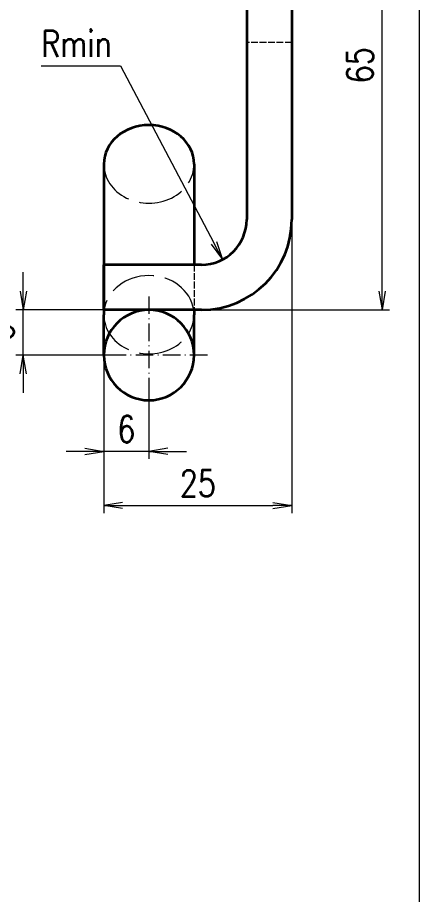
# Model space of a CAD drawing. Header units: millimetres. Extents: x 1333 to 129696, y -57210 to 105899.
# Drawn here: x 57065.6 to 57119.1, y 101160.6 to 101277.1 of the extents above; entities that cross this region are included whole.
import ezdxf

# ---------------------------------------------------------------- set-up
doc = ezdxf.new("R2010")
doc.units = ezdxf.units.MM
doc.header["$LTSCALE"] = 0.5
doc.linetypes.add('DASHDOT', pattern=[18.5, 12, -3, 0.5, -3])
doc.linetypes.add('DASHED', pattern=[15, 12, -3])
doc.layers.add('标注线', color=3, linetype='Continuous', lineweight=18)
doc.styles.add('DIM', font='romans.shx', dxfattribs={"width": 0.8, "bigfont": 'bigfont.shx'})
doc.dimstyles.new('DEH 1-1$0', dxfattribs={"dimtxt": 3.5, "dimasz": 2.5, "dimexe": 1, "dimexo": 0.625, "dimgap": 1.2, "dimtad": 1, "dimzin": 9, "dimdsep": 46, "dimtxsty": 'DIM', "dimblk": 'OPEN', "dimcen": 0, "dimclrd": 8, "dimclre": 8, "dimclrt": 2, "dimazin": 2, "dimtfac": 0.5, "dimtmove": 0, "dimatfit": 3, "dimldrblk": 'OPEN', "dimfxl": 0, "dimtolj": 2, "dimlwd": 18, "dimlwe": 18, "dimarcsym": 0})
doc.dimstyles.new('DEH 1-1$4', dxfattribs={"dimtxt": 3.5, "dimasz": 2.5, "dimexe": 1, "dimexo": 0.625, "dimgap": 1.2, "dimtad": 1, "dimtoh": 1, "dimdsep": 46, "dimtxsty": 'DIM', "dimblk": 'OPEN', "dimcen": 0, "dimclrd": 8, "dimclre": 8, "dimclrt": 2, "dimazin": 2, "dimtfac": 0.5, "dimtofl": 0, "dimtmove": 0, "dimatfit": 3, "dimldrblk": 'OPEN', "dimfxl": 0, "dimtolj": 2, "dimlwd": 18, "dimlwe": 18, "dimarcsym": 0})

# ---------------------------------------------------------------- blocks, each defined once
blk = doc.blocks.new('_Open')
at = {"color": 0, "linetype": 'ByBlock', "lineweight": -2}
for p, q in [((-1, 0.167), (0, 0)), ((-1, -0.167), (0, 0)), ((0, 0), (-1, 0))]:
    blk.add_line(p, q, dxfattribs=at)
blk = doc.blocks.new('*D24')
at = {"layer": 'Defpoints', "color": 0, "transparency": 16777216}
for p in [(57096.12, 101303.24), (57114.12, 101303.24), (57079.02, 101238.24)]:
    blk.add_point(p, dxfattribs=at)
at = {"layer": '标注线', "color": 8, "lineweight": 18, "transparency": 16777216}
for p, q in [((57096.75, 101303.24), (57115.12, 101303.24)), ((57114.12, 101240.74), (57114.12, 101300.74)), ((57079.65, 101238.24), (57115.12, 101238.24))]:
    blk.add_line(p, q, dxfattribs=at)
at = {"layer": '标注线', "color": 8, "lineweight": 18, "transparency": 16777216, "xscale": 2.5, "yscale": 2.5, "zscale": 2.5}
for p, rotation in [((57114.12, 101303.24), 90), ((57114.12, 101238.24), 270)]:
    blk.add_blockref('_Open', p, dxfattribs=dict(at, rotation=rotation))
at = {"layer": '标注线', "color": 2, "transparency": 16777216, "insert": (57111.17, 101270.74), "char_height": 3.5, "attachment_point": 5, "rotation": 90, "style": 'DIM'}
blk.add_mtext('\\A2;65', dxfattribs=at)
blk = doc.blocks.new('*D26')
at = {"layer": 'Defpoints', "color": 0, "transparency": 16777216}
for p in [(57102.12, 101253.8), (57077.12, 101241.24), (57102.12, 101212.26)]:
    blk.add_point(p, dxfattribs=at)
at = {"layer": '标注线', "color": 8, "lineweight": 18, "transparency": 16777216}
for p, q in [((57102.12, 101253.17), (57102.12, 101211.26)), ((57077.12, 101240.62), (57077.12, 101211.26)), ((57079.62, 101212.26), (57099.62, 101212.26))]:
    blk.add_line(p, q, dxfattribs=at)
at = {"layer": '标注线', "color": 8, "lineweight": 18, "transparency": 16777216, "xscale": 2.5, "yscale": 2.5, "zscale": 2.5, "rotation": 180}
blk.add_blockref('_Open', (57077.12, 101212.26), dxfattribs=at)
at = {"layer": '标注线', "color": 8, "lineweight": 18, "transparency": 16777216, "xscale": 2.5, "yscale": 2.5, "zscale": 2.5}
blk.add_blockref('_Open', (57102.12, 101212.26), dxfattribs=at)
at = {"layer": '标注线', "color": 2, "transparency": 16777216, "insert": (57089.62, 101215.21), "char_height": 3.5, "attachment_point": 5, "style": 'DIM'}
blk.add_mtext('\\A2;25', dxfattribs=at)
blk = doc.blocks.new('*D27')
at = {"layer": 'Defpoints', "color": 0, "transparency": 16777216}
for p in [(57090.12, 101250.24), (57092.92, 101244.94)]:
    blk.add_point(p, dxfattribs=at)
at = {"layer": '标注线', "color": 8, "lineweight": 18, "transparency": 16777216}
for p, q in [((57068.81, 101270.66), (57079.35, 101270.66)), ((57079.35, 101270.66), (57091.75, 101247.15))]:
    blk.add_line(p, q, dxfattribs=at)
at = {"layer": '标注线', "color": 8, "lineweight": 18, "transparency": 16777216, "xscale": 2.5, "yscale": 2.5, "zscale": 2.5, "rotation": 297.8193920829826}
blk.add_blockref('_Open', (57092.92, 101244.94), dxfattribs=at)
at = {"layer": '标注线', "color": 2, "transparency": 16777216, "insert": (57073.48, 101273.61), "char_height": 3.5, "attachment_point": 5, "style": 'DIM'}
blk.add_mtext('\\A2;{\\Fromans,bigfont|c134;Rmin}', dxfattribs=at)
blk = doc.blocks.new('*D28')
at = {"layer": 'Defpoints', "color": 0, "transparency": 16777216}
for p in [(57066.41, 101238.24), (57087.79, 101238.24), (57080.24, 101232.24)]:
    blk.add_point(p, dxfattribs=at)
at = {"layer": '标注线', "color": 8, "lineweight": 18, "transparency": 16777216}
for p, q in [((57066.41, 101240.74), (57066.41, 101243.24)), ((57087.17, 101238.24), (57065.41, 101238.24)), ((57066.41, 101232.24), (57066.41, 101238.24)), ((57079.61, 101232.24), (57065.41, 101232.24)), ((57066.41, 101229.74), (57066.41, 101227.24))]:
    blk.add_line(p, q, dxfattribs=at)
at = {"layer": '标注线', "color": 8, "lineweight": 18, "transparency": 16777216, "xscale": 2.5, "yscale": 2.5, "zscale": 2.5}
for p, rotation in [((57066.41, 101238.24), 270), ((57066.41, 101232.24), 90)]:
    blk.add_blockref('_Open', p, dxfattribs=dict(at, rotation=rotation))
at = {"layer": '标注线', "color": 2, "transparency": 16777216, "insert": (57063.46, 101235.24), "char_height": 3.5, "attachment_point": 5, "rotation": 90, "style": 'DIM'}
blk.add_mtext('\\A2;6', dxfattribs=at)
blk = doc.blocks.new('*D29')
at = {"layer": 'Defpoints', "color": 0, "transparency": 16777216}
for p in [(57077.12, 101241.24), (57083.12, 101228.8), (57077.12, 101219.45)]:
    blk.add_point(p, dxfattribs=at)
at = {"layer": '标注线', "color": 8, "lineweight": 18, "transparency": 16777216}
for p, q in [((57077.12, 101240.62), (57077.12, 101218.45)), ((57083.12, 101228.17), (57083.12, 101218.45)), ((57074.62, 101219.45), (57072.12, 101219.45)), ((57083.12, 101219.45), (57077.12, 101219.45)), ((57085.62, 101219.45), (57088.12, 101219.45))]:
    blk.add_line(p, q, dxfattribs=at)
at = {"layer": '标注线', "color": 8, "lineweight": 18, "transparency": 16777216, "xscale": 2.5, "yscale": 2.5, "zscale": 2.5}
blk.add_blockref('_Open', (57077.12, 101219.45), dxfattribs=at)
at = {"layer": '标注线', "color": 8, "lineweight": 18, "transparency": 16777216, "xscale": 2.5, "yscale": 2.5, "zscale": 2.5, "rotation": 180}
blk.add_blockref('_Open', (57083.12, 101219.45), dxfattribs=at)
at = {"layer": '标注线', "color": 2, "transparency": 16777216, "insert": (57080.12, 101222.4), "char_height": 3.5, "attachment_point": 5, "style": 'DIM'}
blk.add_mtext('\\A2;6', dxfattribs=at)

msp = doc.modelspace()

# ---------------------------------------------------------------- linework, layer by layer
at = {"color": 7, "lineweight": 35}
for p, q in [((57096.12, 101298.242), (57096.12, 101250.242)), ((57102.12, 101298.242), (57102.12, 101250.242)), ((57077.12, 101257.601), (57077.12, 101237.601))]:
    msp.add_line(p, q, dxfattribs=at)
at = {"color": 1, "linetype": 'DASHED', "lineweight": 13, "ltscale": 0.15}
for p, q in [((57102.12, 101273.742), (57096.12, 101273.742)), ((57102.12, 101273.742), (57096.12, 101273.742)), ((57089.12, 101244.242), (57089.12, 101238.242))]:
    msp.add_line(p, q, dxfattribs=at)
at = {"color": 7, "lineweight": 35, "ltscale": 0.333978}
msp.add_line((57089.12, 101257.601), (57089.12, 101244.242), dxfattribs=at)
at = {"color": 7, "lineweight": 35, "ltscale": 0.325}
for p, q in [((57090.12, 101244.242), (57077.12, 101244.242)), ((57090.12, 101238.242), (57077.12, 101238.242))]:
    msp.add_line(p, q, dxfattribs=at)
at = {"color": 7, "lineweight": 35, "ltscale": 0.15}
msp.add_line((57077.12, 101238.242), (57077.12, 101244.242), dxfattribs=at)
at = {"color": 2, "linetype": 'DASHDOT', "lineweight": 13, "ltscale": 0.389999}
for p, q in [((57083.12, 101240.042), (57083.12, 101224.442)), ((57090.92, 101232.242), (57075.32, 101232.242))]:
    msp.add_line(p, q, dxfattribs=at)
at = {"color": 7, "lineweight": 35, "ltscale": 0.133974}
msp.add_line((57077.12, 101232.242), (57077.12, 101237.601), dxfattribs=at)
at = {"color": 7, "lineweight": 35, "ltscale": 0.016022}
msp.add_line((57089.12, 101238.242), (57089.12, 101237.601), dxfattribs=at)
at = {"color": 7, "lineweight": 35, "ltscale": 0.133897}
msp.add_line((57089.12, 101232.245), (57089.12, 101237.601), dxfattribs=at)
at = {"color": 1, "linetype": 'DASHED', "lineweight": 13, "ltscale": 7.78198e-05}
msp.add_line((57089.12, 101232.242), (57089.12, 101232.245), dxfattribs=at)
at = {"color": 7, "lineweight": 35}
for centre, radius, start, end in [((57090.12, 101250.242), 6, 270, 0), ((57090.12, 101250.242), 12, 270, 0), ((57083.12, 101232.242), 6, 0, 179.99999), ((57083.12, 101232.242), 6, 180.00001, 0)]:
    msp.add_arc(centre, radius, start, end, dxfattribs=at)
msp.add_ellipse((57083.12, 101257.601), major_axis=(-6, 0), ratio=0.8660254, start_param=3.1415927, end_param=6.2831853, dxfattribs=at)
at = {"color": 1, "linetype": 'DASHED', "lineweight": 13}
for centre, start_param, end_param in [((57083.12, 101257.601), 6.2831853, 9.424778), ((57083.12, 101237.601), 3.2650898, 6.1596881), ((57083.12, 101237.601), 0, 3.1415927)]:
    msp.add_ellipse(centre, major_axis=(-6, 0), ratio=0.8660254, start_param=start_param, end_param=end_param, dxfattribs=at)
at = {"color": 7, "lineweight": 13}
for start_param, end_param in [(6.1596881, 6.2831853), (3.1415927, 3.2650898)]:
    msp.add_ellipse((57083.12, 101237.601), major_axis=(-6, 0), ratio=0.8660254, start_param=start_param, end_param=end_param, dxfattribs=at)
at = {"layer": '标注线'}
msp.add_line((57119.1, 101152.912), (57119.1, 101287.676), dxfattribs=at)

# ---------------------------------------------------------------- dimensions: what is measured, and where the dimension line sits
dim = msp.add_linear_dim(base=(57114.125, 101303.242), p1=(57079.021, 101238.242), p2=(57096.12, 101303.242), angle=90, dimstyle='DEH 1-1$0', dxfattribs=at)
dim.commit()
dim.dimension.update_dxf_attribs({"geometry": '*D24', "text_midpoint": (57114.125, 101270.742), "dimtype": 160})
dim = msp.add_radius_dim(center=(57090.12, 101250.242), mpoint=(57092.92, 101244.935), text='{\\Fromans,bigfont|c134;Rmin}', dimstyle='DEH 1-1$4', override={"dimtmove": 1}, dxfattribs=at)
dim.commit()
dim.dimension.update_dxf_attribs({"geometry": '*D27', "text_midpoint": (57079.346, 101270.659), "dimtype": 164})
for base, p1, p2, picture, middle in [((57102.12, 101212.26), (57077.12, 101241.242), (57102.12, 101253.797), '*D26', (57089.62, 101215.21)), ((57077.12, 101219.451), (57083.12, 101228.797), (57077.12, 101241.242), '*D29', (57080.12, 101222.401))]:
    dim = msp.add_linear_dim(base=base, p1=p1, p2=p2, dimstyle='DEH 1-1$0', dxfattribs=at)
    dim.commit()
    dim.dimension.update_dxf_attribs({"geometry": picture, "text_midpoint": middle})
dim = msp.add_linear_dim(base=(57066.415, 101238.242), p1=(57080.236, 101232.242), p2=(57087.793, 101238.242), angle=90, dimstyle='DEH 1-1$0', dxfattribs=at)
dim.commit()
dim.dimension.update_dxf_attribs({"geometry": '*D28', "text_midpoint": (57063.465, 101235.242)})

doc.saveas('drawing.dxf')
